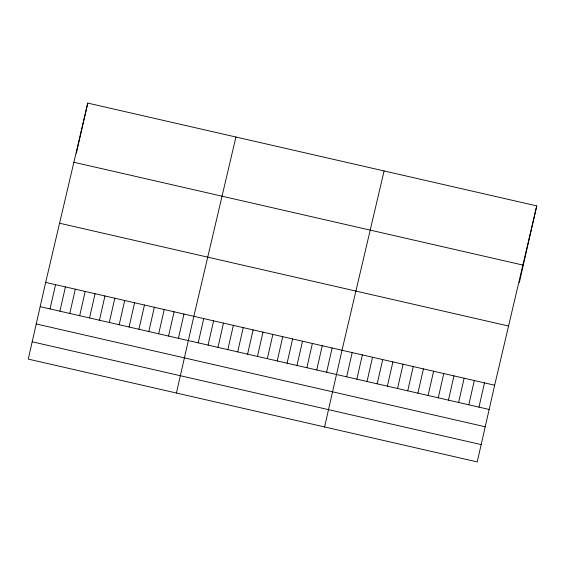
<?xml version="1.0" encoding="UTF-8"?>
<svg xmlns="http://www.w3.org/2000/svg" width="565" height="565" viewBox="0 0 565 565"><rect width="100%" height="100%" fill="white"/><g stroke="black" fill="none" stroke-linecap="round" stroke-linejoin="round"><path stroke-width="0.85" d="M45.68 282.394L28.25 359.1L477.234 461.909L494.665 385.203L536.75 205.9L87.766 103.091L45.68 282.394L494.665 385.203M76.395 153.143L78.323 144.654M78.5 143.87L82.257 127.344M82.441 126.511L87.766 103.091M50.045 308.914L55.554 284.654M59.918 311.174L65.434 286.921M69.799 313.434L75.307 289.181M79.679 315.701L85.188 291.441M89.553 317.961L95.068 293.701M99.433 320.221L104.942 295.968M109.306 322.481L114.822 298.228M119.187 324.748L124.696 300.488M129.067 327.008L134.576 302.748M138.941 329.268L144.456 305.015M148.821 331.535L154.33 307.275M158.694 333.795L164.21 309.535M168.575 336.055L174.084 311.795M178.455 338.315L183.964 314.062M176.414 393.028L193.844 316.322L235.93 137.02M198.209 342.842L203.718 318.582M208.09 345.102L213.598 320.842M217.963 347.362L223.472 323.109M227.843 349.629L233.352 325.369M237.717 351.889L243.232 327.629M247.597 354.149L253.106 329.896M257.478 356.409L262.986 332.156M267.351 358.676L272.86 334.416M277.231 360.936L282.74 336.676M287.105 363.196L292.621 338.944M296.985 365.456L302.494 341.204M306.866 367.723L312.374 343.464M316.739 369.983L322.255 345.724M326.619 372.243L332.128 347.991M324.578 426.956L342.009 350.251L384.094 170.948M346.67 376.834L352.186 352.581M356.847 379.164L362.363 354.912M367.024 381.495L372.54 357.242M377.201 383.826L382.717 359.573M387.378 386.156L392.894 361.904M397.555 388.487L403.071 364.234M407.732 390.818L413.248 366.565M417.909 393.148L423.425 368.896M428.086 395.479L433.602 371.226M438.263 397.809L443.779 373.557M448.441 400.14L453.956 375.887M458.618 402.471L464.133 378.211M468.795 404.801L474.31 380.542M478.972 407.132L484.488 382.872M519.32 282.606L536.75 205.9M73.874 162.261L522.858 265.07M59.565 223.224L508.549 326.033M40.164 306.654L489.149 409.463M36.231 323.957L485.222 426.773M32.184 341.79L481.168 444.606"/></g></svg>
